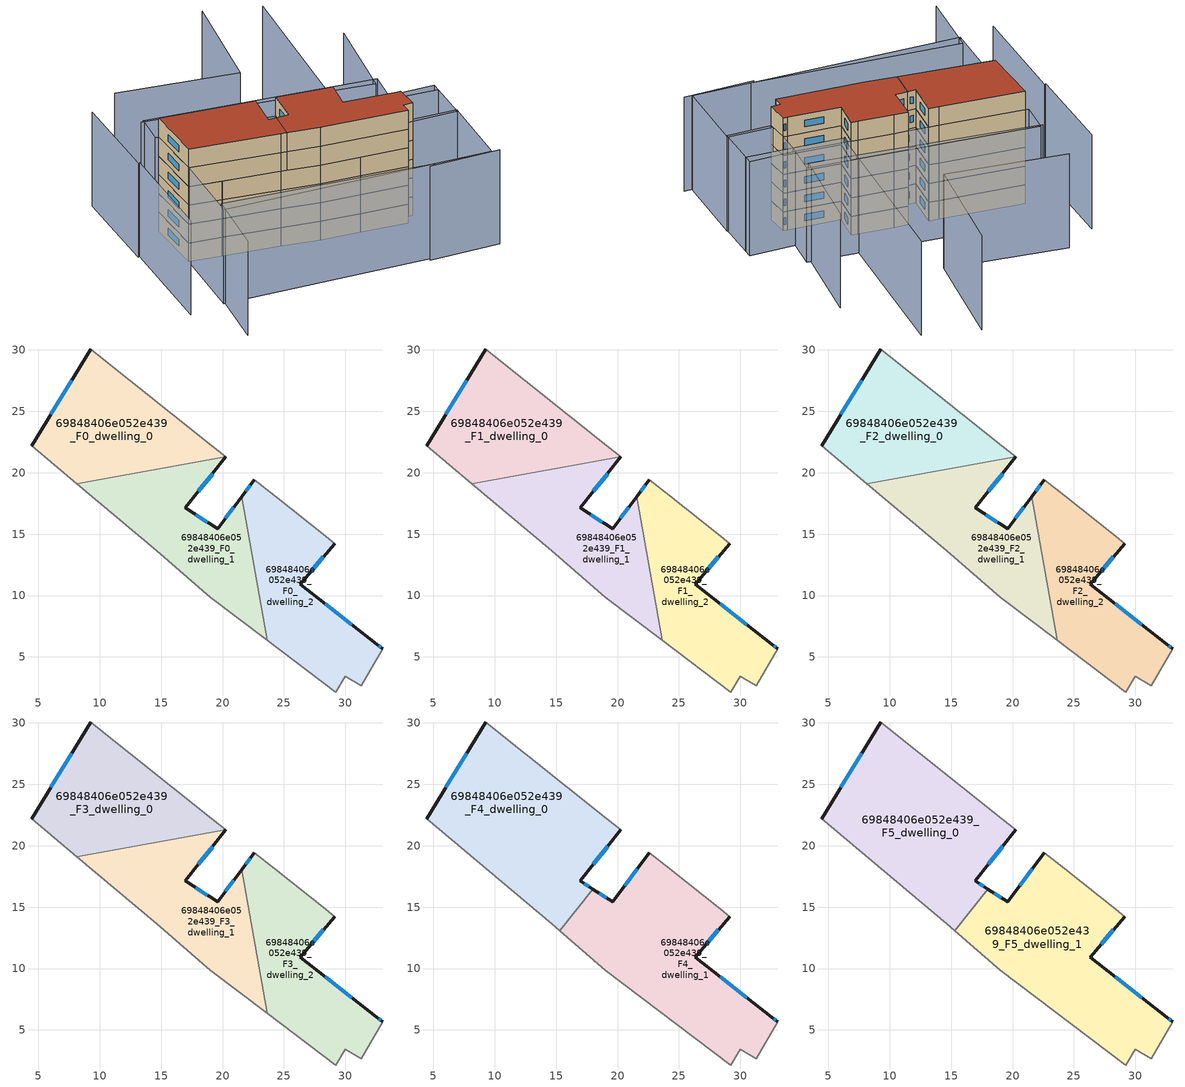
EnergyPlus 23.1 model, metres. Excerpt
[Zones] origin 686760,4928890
69848406e052e439_F0_dwelling_0
 floor ground (EU_floor_Construction): 19.12,22.21 20.27,21.3 20.27,21.29 8.14,19.11 4.45,22.21 9.27,30.08 z0
 wall outside (EU_wall_Construction): 9.27,30.08 4.45,22.21 z0:3
 wall adiabatic (EU_wall_Construction): 20.27,21.29 20.27,21.3 19.12,22.21 9.27,30.08 / 4.45,22.21 8.14,19.11 z0:3
 wall to 69848406e052e439_F0_dwelling_1 (EU_wall_Construction): 8.14,19.1 20.26,21.29 z0:3
 window (EU_Window_Construction): 7.7,27.52 6.02,24.77 z0.98:2.02
69848406e052e439_F0_dwelling_1
 floor ground (EU_floor_Construction): 20.27,21.29 16.95,17.14 19.59,15.44 21.55,18.06 23.66,6.34 18.98,9.87 14.63,13.66 8.14,19.11 z0
 wall outside (EU_wall_Construction): 21.55,18.06 19.59,15.44 16.95,17.14 20.27,21.29 z0:3
 wall adiabatic (EU_wall_Construction): 8.14,19.11 14.63,13.66 18.98,9.87 23.66,6.34 z0:3
 wall to 69848406e052e439_F0_dwelling_2 (EU_wall_Construction): 23.66,6.34 21.55,18.06 z0:3
 window (EU_Window_Construction): 18.03,18.49 19.19,19.94 / 18.73,15.99 17.81,16.58 / 20.91,17.2 20.23,16.29 z0.98:2.02
69848406e052e439_F0_dwelling_2
 floor ground (EU_floor_Construction): 29.12,14.24 26.31,10.91 32.57,6.04 33.05,5.67 31.31,2.66 30,3.43 29.22,2.15 23.66,6.34 21.55,18.06 22.58,19.45 24.23,18.14 28.38,14.82 z0
 wall outside (EU_wall_Construction): 33.05,5.67 32.57,6.04 26.31,10.91 29.12,14.24 / 22.58,19.45 21.55,18.06 z0:3
 wall adiabatic (EU_wall_Construction): 29.12,14.24 28.38,14.82 24.23,18.14 22.58,19.45 / 23.66,6.34 29.22,2.15 30,3.43 31.31,2.66 33.05,5.67 z0:3
 window (EU_Window_Construction): 27.22,11.99 28.21,13.15 / 30.54,7.62 28.35,9.32 / 32.89,5.79 32.73,5.92 / 22.24,18.99 21.88,18.51 z0.98:2.02
69848406e052e439_F1_dwelling_0
 floor to 69848406e052e439_F0_dwelling_0 (EU_floor_Construction): 19.12,22.21 20.27,21.3 20.26,21.29 8.14,19.11 4.45,22.21 9.27,30.08 z3
 wall outside (EU_wall_Construction): 9.27,30.08 4.45,22.21 z3:6
 wall adiabatic (EU_wall_Construction): 20.27,21.29 20.27,21.3 19.12,22.21 9.27,30.08 / 4.45,22.21 8.14,19.11 z3:6
 wall to 69848406e052e439_F1_dwelling_1 (EU_wall_Construction): 8.14,19.1 20.26,21.29 z3:6
 window (EU_Window_Construction): 7.7,27.52 6.02,24.77 z3.98:5.02
69848406e052e439_F1_dwelling_1
 floor to 69848406e052e439_F0_dwelling_1 (EU_floor_Construction): 20.26,21.29 16.95,17.14 19.59,15.44 21.54,18.06 23.65,6.34 18.98,9.87 14.63,13.66 8.14,19.11 z3
 wall outside (EU_wall_Construction): 21.55,18.06 19.59,15.44 16.95,17.14 20.27,21.29 z3:6
 wall adiabatic (EU_wall_Construction): 8.14,19.11 14.63,13.66 18.98,9.87 23.66,6.34 z3:6
 wall to 69848406e052e439_F1_dwelling_2 (EU_wall_Construction): 23.66,6.34 21.55,18.06 z3:6
 window (EU_Window_Construction): 18.03,18.49 19.19,19.94 / 18.73,15.99 17.81,16.58 / 20.91,17.2 20.23,16.29 z3.98:5.02
69848406e052e439_F1_dwelling_2
 floor to 69848406e052e439_F0_dwelling_2 (EU_floor_Construction): 29.12,14.24 26.31,10.91 32.57,6.04 33.05,5.67 31.31,2.66 30,3.43 29.22,2.15 23.65,6.34 21.54,18.06 22.58,19.45 24.23,18.14 28.38,14.82 z3
 wall outside (EU_wall_Construction): 33.05,5.67 32.57,6.04 26.31,10.91 29.12,14.24 / 22.58,19.45 21.55,18.06 z3:6
 wall adiabatic (EU_wall_Construction): 29.12,14.24 28.38,14.82 24.23,18.14 22.58,19.45 / 23.66,6.34 29.22,2.15 30,3.43 31.31,2.66 33.05,5.67 z3:6
 window (EU_Window_Construction): 27.22,11.99 28.21,13.15 / 30.54,7.62 28.35,9.32 / 32.89,5.79 32.73,5.92 / 22.24,18.99 21.88,18.51 z3.98:5.02
69848406e052e439_F2_dwelling_0
 floor to 69848406e052e439_F1_dwelling_0 (EU_floor_Construction): 19.12,22.21 20.27,21.3 20.26,21.29 8.14,19.11 4.45,22.21 9.27,30.08 z6
 wall outside (EU_wall_Construction): 9.27,30.08 4.45,22.21 z6:9
 wall adiabatic (EU_wall_Construction): 20.27,21.29 20.27,21.3 19.12,22.21 9.27,30.08 / 4.45,22.21 8.14,19.11 z6:9
 wall to 69848406e052e439_F2_dwelling_1 (EU_wall_Construction): 8.14,19.1 20.26,21.29 z6:9
 window (EU_Window_Construction): 7.7,27.52 6.02,24.77 z6.98:8.02
69848406e052e439_F2_dwelling_1
 floor to 69848406e052e439_F1_dwelling_1 (EU_floor_Construction): 20.26,21.29 16.95,17.14 19.59,15.44 21.54,18.06 23.65,6.34 18.98,9.87 14.63,13.66 8.14,19.11 z6
 wall outside (EU_wall_Construction): 21.55,18.06 19.59,15.44 16.95,17.14 20.27,21.29 z6:9
 wall adiabatic (EU_wall_Construction): 8.14,19.11 14.63,13.66 18.98,9.87 23.66,6.34 z6:9
 wall to 69848406e052e439_F2_dwelling_2 (EU_wall_Construction): 23.66,6.34 21.55,18.06 z6:9
 window (EU_Window_Construction): 18.03,18.49 19.19,19.94 / 18.73,15.99 17.81,16.58 / 20.91,17.2 20.23,16.29 z6.98:8.02
69848406e052e439_F2_dwelling_2
 floor to 69848406e052e439_F1_dwelling_2 (EU_floor_Construction): 29.12,14.24 26.31,10.91 32.57,6.04 33.05,5.67 31.31,2.66 30,3.43 29.22,2.15 23.65,6.34 21.54,18.06 22.58,19.45 24.23,18.14 28.38,14.82 z6
 wall outside (EU_wall_Construction): 33.05,5.67 32.57,6.04 26.31,10.91 29.12,14.24 / 22.58,19.45 21.55,18.06 z6:9
 wall adiabatic (EU_wall_Construction): 29.12,14.24 28.38,14.82 24.23,18.14 22.58,19.45 / 23.66,6.34 29.22,2.15 30,3.43 31.31,2.66 33.05,5.67 z6:9
 window (EU_Window_Construction): 27.22,11.99 28.21,13.15 / 30.54,7.62 28.35,9.32 / 32.89,5.79 32.73,5.92 / 22.24,18.99 21.88,18.51 z6.98:8.02
69848406e052e439_F3_dwelling_0
 floor to 69848406e052e439_F2_dwelling_0 (EU_floor_Construction): 19.12,22.21 20.27,21.3 20.26,21.29 8.14,19.11 4.45,22.21 9.27,30.08 z9
 wall outside (EU_wall_Construction): 9.27,30.08 4.45,22.21 z9:12
 wall adiabatic (EU_wall_Construction): 20.27,21.29 20.27,21.3 19.12,22.21 9.27,30.08 / 4.45,22.21 8.14,19.11 z9:12
 wall to 69848406e052e439_F3_dwelling_1 (EU_wall_Construction): 8.14,19.1 20.26,21.29 z9:12
 window (EU_Window_Construction): 7.7,27.52 6.02,24.77 z9.98:11.02
69848406e052e439_F3_dwelling_1
 floor to 69848406e052e439_F2_dwelling_1 (EU_floor_Construction): 20.26,21.29 16.95,17.14 19.59,15.44 21.54,18.06 23.65,6.34 18.98,9.87 14.63,13.66 8.14,19.11 z9
 wall outside (EU_wall_Construction): 21.55,18.06 19.59,15.44 16.95,17.14 20.27,21.29 z9:12
 wall adiabatic (EU_wall_Construction): 8.14,19.11 14.63,13.66 18.98,9.87 23.66,6.34 z9:12
 wall to 69848406e052e439_F3_dwelling_2 (EU_wall_Construction): 23.66,6.34 21.55,18.06 z9:12
 window (EU_Window_Construction): 18.03,18.49 19.19,19.94 / 18.73,15.99 17.81,16.58 / 20.91,17.2 20.23,16.29 z9.98:11.02
69848406e052e439_F3_dwelling_2
 floor to 69848406e052e439_F2_dwelling_2 (EU_floor_Construction): 29.12,14.24 26.31,10.91 32.57,6.04 33.05,5.67 31.31,2.66 30,3.43 29.22,2.15 23.65,6.34 21.54,18.06 22.58,19.45 24.23,18.14 28.38,14.82 z9
 wall outside (EU_wall_Construction): 33.05,5.67 32.57,6.04 26.31,10.91 29.12,14.24 / 22.58,19.45 21.55,18.06 z9:12
 wall adiabatic (EU_wall_Construction): 29.12,14.24 28.38,14.82 24.23,18.14 22.58,19.45 / 23.66,6.34 29.22,2.15 30,3.43 31.31,2.66 33.05,5.67 z9:12
 window (EU_Window_Construction): 27.22,11.99 28.21,13.15 / 30.54,7.62 28.35,9.32 / 32.89,5.79 32.73,5.92 / 22.24,18.99 21.88,18.51 z9.98:11.02
69848406e052e439_F4_dwelling_0
 floor to 69848406e052e439_F3_dwelling_0 (EU_floor_Construction): 19.12,22.21 20.27,21.3 20.26,21.29 8.14,19.11 4.45,22.21 9.27,30.08 z12
 floor to 69848406e052e439_F3_dwelling_1 (EU_floor_Construction): 20.26,21.29 16.95,17.14 17.99,16.46 15.29,13.08 14.63,13.66 8.14,19.11 z12
 wall outside (EU_wall_Construction): 17.99,16.46 16.95,17.14 20.27,21.3 / 9.27,30.08 4.45,22.21 z12:15
 wall adiabatic (EU_wall_Construction): 20.27,21.3 19.12,22.21 9.27,30.08 / 4.45,22.21 14.63,13.66 15.29,13.08 z12:15
 wall to 69848406e052e439_F4_dwelling_1 (EU_wall_Construction): 15.29,13.08 17.99,16.46 z12:15
 window (EU_Window_Construction): 18.03,18.49 19.19,19.94 / 17.65,16.68 17.29,16.92 / 7.7,27.52 6.02,24.77 z12.98:14.02
69848406e052e439_F4_dwelling_1
 floor to 69848406e052e439_F3_dwelling_1 (EU_floor_Construction): 21.54,18.06 23.65,6.34 18.98,9.87 15.29,13.08 17.99,16.46 19.59,15.44 z12
 floor to 69848406e052e439_F3_dwelling_2 (EU_floor_Construction): 29.12,14.24 26.31,10.91 32.57,6.04 33.05,5.67 31.31,2.66 30,3.43 29.22,2.15 23.65,6.34 21.54,18.06 22.58,19.45 24.23,18.14 28.38,14.82 z12
 wall outside (EU_wall_Construction): 22.58,19.45 19.59,15.44 17.99,16.46 / 33.05,5.67 32.57,6.04 26.31,10.91 29.12,14.24 z12:15
 wall adiabatic (EU_wall_Construction): 29.12,14.24 28.38,14.82 24.23,18.14 22.58,19.45 / 15.29,13.08 18.98,9.87 29.22,2.15 30,3.43 31.31,2.66 33.05,5.67 z12:15
 window (EU_Window_Construction): 19.07,15.77 18.51,16.13 / 21.61,18.14 20.56,16.74 / 27.22,11.99 28.21,13.15 / 30.54,7.62 28.35,9.32 / 32.89,5.79 32.73,5.92 z12.98:14.02
69848406e052e439_F5_dwelling_0
 floor to 69848406e052e439_F4_dwelling_0 (EU_floor_Construction): 19.12,22.21 20.27,21.3 16.95,17.14 17.99,16.46 15.29,13.08 14.63,13.66 4.45,22.21 9.27,30.08 z15
 wall outside (EU_wall_Construction): 17.99,16.46 16.95,17.14 20.27,21.3 / 9.27,30.08 4.45,22.21 z15:18
 wall adiabatic (EU_wall_Construction): 20.27,21.3 19.12,22.21 9.27,30.08 / 4.45,22.21 14.63,13.66 15.29,13.08 z15:18
 wall to 69848406e052e439_F5_dwelling_1 (EU_wall_Construction): 15.29,13.08 17.99,16.46 z15:18
 window (EU_Window_Construction): 18.03,18.49 19.19,19.94 / 17.65,16.68 17.29,16.92 / 7.7,27.52 6.02,24.77 z15.98:17.02
 roof outside (EU_roof_Construction): 17.99,16.46 16.95,17.14 20.27,21.3 19.12,22.21 9.27,30.08 4.45,22.21 14.63,13.66 15.29,13.08 z18
69848406e052e439_F5_dwelling_1
 floor to 69848406e052e439_F4_dwelling_1 (EU_floor_Construction): 29.12,14.24 26.31,10.91 32.57,6.04 33.05,5.67 31.31,2.66 30,3.43 29.22,2.15 18.98,9.87 15.29,13.08 17.99,16.46 19.59,15.44 22.58,19.45 24.23,18.14 28.38,14.82 z15
 wall outside (EU_wall_Construction): 22.58,19.45 19.59,15.44 17.99,16.46 / 33.05,5.67 32.57,6.04 26.31,10.91 29.12,14.24 z15:18
 wall adiabatic (EU_wall_Construction): 29.12,14.24 28.38,14.82 24.23,18.14 22.58,19.45 / 15.29,13.08 18.98,9.87 29.22,2.15 30,3.43 31.31,2.66 33.05,5.67 z15:18
 window (EU_Window_Construction): 19.07,15.77 18.51,16.13 / 21.61,18.14 20.56,16.74 / 27.22,11.99 28.21,13.15 / 30.54,7.62 28.35,9.32 / 32.89,5.79 32.73,5.92 z15.98:17.02
 roof outside (EU_roof_Construction): 31.31,2.66 33.05,5.67 32.57,6.04 26.31,10.91 29.12,14.24 28.38,14.82 24.23,18.14 22.58,19.45 19.59,15.44 17.99,16.46 15.29,13.08 18.98,9.87 29.22,2.15 30,3.43 z18
shading: 22.36,-5.72 31.16,-11.51 / -8,4.91 -1.45,13.32 / -1.45,13.32 23.24,-5.92 / 40.41,4.25 28.98,12.84 / 28.98,12.84 46.84,36.59 / 46.49,23.31 37.27,12.38 / 37.27,12.38 11.38,34.21 / 2.06,28.62 -7.46,14.47 / 10.13,41.38 1.83,28.72 / 41.23,42.9 29.9,29.7 / 29.9,29.7 16.18,41.48 / 41.16,5.36 36.87,-1.05 / 36.87,-1.05 31.13,2.79 / 31.13,2.79 35.41,9.2 / 35.41,9.2 41.16,5.36 / 4.45,22.21 37.2,-0.76 / 37.2,-0.76 30.18,-10.77 / 30.18,-10.77 -2.57,12.2 / -2.57,12.2 4.45,22.21 / 35.5,9.13 8.88,30.38 / 8.88,30.38 11.9,34.17 / 11.9,34.17 38.52,12.92 / 38.52,12.92 35.5,9.13 z0:15
[Building]
EU S2 Campaign: North Axis=0; Terrain=City; Solar Distribution=FullExterior
[Site:Location]
Bologna: Latitude=44.5; Longitude=11.25; Time Zone=1; Elevation=37
[SizingPeriod:WeatherFileDays]
AnnualSizingPeriod: Begin Month=1; Begin Day of Month=1; End Month=12; End Day of Month=31; Day of Week for Start Day=Monday; Use Weather File Daylight Saving Period=No; Use Weather File Rain and Snow Indicators=No
[MATERIAL]
EU_InternalMass_Material: Roughness=MediumRough; Thickness=0.1; Conductivity=1; Density=1800; Specific Heat=900; Thermal Absorptance=0.9; Solar Absorptance=0.7; Visible Absorptance=0.7
[MATERIAL:NOMASS] Roughness=MediumRough; Thermal Absorptance=0.9; Solar Absorptance=0.7; Visible Absorptance=0.7
Name | Thermal Resistance
EU_wall_NoMass | 0.905828
EU_roof_NoMass | 0.37593
EU_floor_NoMass | 0.67114
[WINDOWMATERIAL:SIMPLEGLAZINGSYSTEM]
EU_Window_SimpleGlazing: UFactor=4.52486; Solar Heat Gain Coefficient=0.85; Visible Transmittance=0.85
[CONSTRUCTION]
EU_wall_Construction: EU_wall_NoMass
EU_roof_Construction: EU_roof_NoMass
EU_floor_Construction: EU_floor_NoMass
EU_InternalMass_Construction: EU_InternalMass_Material
EU_Window_Construction: EU_Window_SimpleGlazing
[ZONE] Type=1; Multiplier=1; Ceiling Height=autocalculate; Floor Area=autocalculate; Part of Total Floor Area=Yes
Name | Volume
69848406e052e439_F0_dwelling_0; 69848406e052e439_F1_dwelling_0; 69848406e052e439_F2_dwelling_0; 69848406e052e439_F3_dwelling_0 | 261.877
69848406e052e439_F4_dwelling_0 | 392.821
69848406e052e439_F5_dwelling_0 | 392.82
69848406e052e439_F0_dwelling_1; 69848406e052e439_F1_dwelling_2; 69848406e052e439_F2_dwelling_2; 69848406e052e439_F3_dwelling_2 | 261.883
69848406e052e439_F1_dwelling_1; 69848406e052e439_F2_dwelling_1; 69848406e052e439_F3_dwelling_1 | 261.886
69848406e052e439_F4_dwelling_1 | 392.812
69848406e052e439_F5_dwelling_1 | 392.815
69848406e052e439_F0_dwelling_2 | 261.884
[INTERNALMASS] Construction=EU_InternalMass_Construction
Name | Zone or ZoneList | Surface Area
69848406e052e439_F0_dwelling_0_EU_InternalMass | 69848406e052e439_F0_dwelling_0 | 87.293
69848406e052e439_F0_dwelling_1_EU_InternalMass | 69848406e052e439_F0_dwelling_1 | 87.2932
69848406e052e439_F0_dwelling_2_EU_InternalMass | 69848406e052e439_F0_dwelling_2 | 87.2949
69848406e052e439_F1_dwelling_0_EU_InternalMass | 69848406e052e439_F1_dwelling_0 | 87.293
69848406e052e439_F1_dwelling_1_EU_InternalMass | 69848406e052e439_F1_dwelling_1 | 87.2932
69848406e052e439_F1_dwelling_2_EU_InternalMass | 69848406e052e439_F1_dwelling_2 | 87.2949
69848406e052e439_F2_dwelling_0_EU_InternalMass | 69848406e052e439_F2_dwelling_0 | 87.293
69848406e052e439_F2_dwelling_1_EU_InternalMass | 69848406e052e439_F2_dwelling_1 | 87.2932
69848406e052e439_F2_dwelling_2_EU_InternalMass | 69848406e052e439_F2_dwelling_2 | 87.2949
69848406e052e439_F3_dwelling_0_EU_InternalMass | 69848406e052e439_F3_dwelling_0 | 87.293
69848406e052e439_F3_dwelling_1_EU_InternalMass | 69848406e052e439_F3_dwelling_1 | 87.2932
69848406e052e439_F3_dwelling_2_EU_InternalMass | 69848406e052e439_F3_dwelling_2 | 87.2949
69848406e052e439_F4_dwelling_0_EU_InternalMass | 69848406e052e439_F4_dwelling_0 | 130.94
69848406e052e439_F4_dwelling_1_EU_InternalMass | 69848406e052e439_F4_dwelling_1 | 130.939
69848406e052e439_F5_dwelling_0_EU_InternalMass | 69848406e052e439_F5_dwelling_0 | 130.94
69848406e052e439_F5_dwelling_1_EU_InternalMass | 69848406e052e439_F5_dwelling_1 | 130.939
[OTHEREQUIPMENT] Fuel Type=Electricity; Design Level Calculation Method=Watts/Area; Power per Zone Floor Area=1; Fraction Latent=0; Fraction Radiant=0; Fraction Lost=0; Carbon Dioxide Generation Rate=0; EndUse Subcategory=EU_Step8_InternalGains
Name | Zone or ZoneList or Space or SpaceList | Schedule
EU_Step8_InternalGain_69848406e052e439_F0_dwelling_0_f000 | 69848406e052e439_F0_dwelling_0 | EU_Step8_GainSchedule_69848406e052e439_F0_dwelling_0_f000
EU_Step8_InternalGain_69848406e052e439_F0_dwelling_1_f000 | 69848406e052e439_F0_dwelling_1 | EU_Step8_GainSchedule_69848406e052e439_F0_dwelling_1_f000
EU_Step8_InternalGain_69848406e052e439_F0_dwelling_2_f000 | 69848406e052e439_F0_dwelling_2 | EU_Step8_GainSchedule_69848406e052e439_F0_dwelling_2_f000
EU_Step8_InternalGain_69848406e052e439_F1_dwelling_0_f000 | 69848406e052e439_F1_dwelling_0 | EU_Step8_GainSchedule_69848406e052e439_F1_dwelling_0_f000
EU_Step8_InternalGain_69848406e052e439_F1_dwelling_1_f000 | 69848406e052e439_F1_dwelling_1 | EU_Step8_GainSchedule_69848406e052e439_F1_dwelling_1_f000
EU_Step8_InternalGain_69848406e052e439_F1_dwelling_2_f000 | 69848406e052e439_F1_dwelling_2 | EU_Step8_GainSchedule_69848406e052e439_F1_dwelling_2_f000
EU_Step8_InternalGain_69848406e052e439_F2_dwelling_0_f000 | 69848406e052e439_F2_dwelling_0 | EU_Step8_GainSchedule_69848406e052e439_F2_dwelling_0_f000
EU_Step8_InternalGain_69848406e052e439_F2_dwelling_1_f000 | 69848406e052e439_F2_dwelling_1 | EU_Step8_GainSchedule_69848406e052e439_F2_dwelling_1_f000
EU_Step8_InternalGain_69848406e052e439_F2_dwelling_2_f000 | 69848406e052e439_F2_dwelling_2 | EU_Step8_GainSchedule_69848406e052e439_F2_dwelling_2_f000
EU_Step8_InternalGain_69848406e052e439_F3_dwelling_0_f000 | 69848406e052e439_F3_dwelling_0 | EU_Step8_GainSchedule_69848406e052e439_F3_dwelling_0_f000
EU_Step8_InternalGain_69848406e052e439_F3_dwelling_1_f000 | 69848406e052e439_F3_dwelling_1 | EU_Step8_GainSchedule_69848406e052e439_F3_dwelling_1_f000
EU_Step8_InternalGain_69848406e052e439_F3_dwelling_2_f000 | 69848406e052e439_F3_dwelling_2 | EU_Step8_GainSchedule_69848406e052e439_F3_dwelling_2_f000
EU_Step8_InternalGain_69848406e052e439_F4_dwelling_0_f000 | 69848406e052e439_F4_dwelling_0 | EU_Step8_GainSchedule_69848406e052e439_F4_dwelling_0_f000
EU_Step8_InternalGain_69848406e052e439_F4_dwelling_1_f000 | 69848406e052e439_F4_dwelling_1 | EU_Step8_GainSchedule_69848406e052e439_F4_dwelling_1_f000
EU_Step8_InternalGain_69848406e052e439_F5_dwelling_0_f000 | 69848406e052e439_F5_dwelling_0 | EU_Step8_GainSchedule_69848406e052e439_F5_dwelling_0_f000
EU_Step8_InternalGain_69848406e052e439_F5_dwelling_1_f000 | 69848406e052e439_F5_dwelling_1 | EU_Step8_GainSchedule_69848406e052e439_F5_dwelling_1_f000
[ZONEVENTILATION:DESIGNFLOWRATE] Schedule=EU_AlwaysOn; Design Flow Rate Calculation Method=AirChanges/Hour; Air Changes per Hour=0.73129; Ventilation Type=Natural; Fan Pressure Rise=0; Fan Total Efficiency=1; Constant Term Coefficient=1; Temperature Term Coefficient=0; Velocity Term Coefficient=0; Velocity Squared Term Coefficient=0; Minimum Indoor Temperature=-100; Maximum Indoor Temperature=100; Delta Temperature=-100; Minimum Outdoor Temperature=-100; Maximum Outdoor Temperature=100; Maximum Wind Speed=40
Name | Zone or ZoneList or Space or SpaceList
EU_ConstantAir_69848406e052e439_F0_dwelling_0 | 69848406e052e439_F0_dwelling_0
EU_ConstantAir_69848406e052e439_F0_dwelling_1 | 69848406e052e439_F0_dwelling_1
EU_ConstantAir_69848406e052e439_F0_dwelling_2 | 69848406e052e439_F0_dwelling_2
EU_ConstantAir_69848406e052e439_F1_dwelling_0 | 69848406e052e439_F1_dwelling_0
EU_ConstantAir_69848406e052e439_F1_dwelling_1 | 69848406e052e439_F1_dwelling_1
EU_ConstantAir_69848406e052e439_F1_dwelling_2 | 69848406e052e439_F1_dwelling_2
EU_ConstantAir_69848406e052e439_F2_dwelling_0 | 69848406e052e439_F2_dwelling_0
EU_ConstantAir_69848406e052e439_F2_dwelling_1 | 69848406e052e439_F2_dwelling_1
EU_ConstantAir_69848406e052e439_F2_dwelling_2 | 69848406e052e439_F2_dwelling_2
EU_ConstantAir_69848406e052e439_F3_dwelling_0 | 69848406e052e439_F3_dwelling_0
EU_ConstantAir_69848406e052e439_F3_dwelling_1 | 69848406e052e439_F3_dwelling_1
EU_ConstantAir_69848406e052e439_F3_dwelling_2 | 69848406e052e439_F3_dwelling_2
EU_ConstantAir_69848406e052e439_F4_dwelling_0 | 69848406e052e439_F4_dwelling_0
EU_ConstantAir_69848406e052e439_F4_dwelling_1 | 69848406e052e439_F4_dwelling_1
EU_ConstantAir_69848406e052e439_F5_dwelling_0 | 69848406e052e439_F5_dwelling_0
EU_ConstantAir_69848406e052e439_F5_dwelling_1 | 69848406e052e439_F5_dwelling_1
[HVACTEMPLATE:THERMOSTAT] Constant Heating Setpoint=20; Constant Cooling Setpoint=50
EU_HeatOnly_69848406e052e439_F0_dwelling_0; EU_HeatOnly_69848406e052e439_F0_dwelling_1; EU_HeatOnly_69848406e052e439_F0_dwelling_2; EU_HeatOnly_69848406e052e439_F1_dwelling_0; EU_HeatOnly_69848406e052e439_F1_dwelling_1; EU_HeatOnly_69848406e052e439_F1_dwelling_2; EU_HeatOnly_69848406e052e439_F2_dwelling_0; EU_HeatOnly_69848406e052e439_F2_dwelling_1; EU_HeatOnly_69848406e052e439_F2_dwelling_2; EU_HeatOnly_69848406e052e439_F3_dwelling_0; EU_HeatOnly_69848406e052e439_F3_dwelling_1; EU_HeatOnly_69848406e052e439_F3_dwelling_2; EU_HeatOnly_69848406e052e439_F4_dwelling_0; EU_HeatOnly_69848406e052e439_F4_dwelling_1; EU_HeatOnly_69848406e052e439_F5_dwelling_0; EU_HeatOnly_69848406e052e439_F5_dwelling_1
[HVACTEMPLATE:ZONE:IDEALLOADSAIRSYSTEM] System Availability Schedule=EU_AlwaysOn; Maximum Heating Supply Air Temperature=50; Minimum Cooling Supply Air Temperature=13; Maximum Heating Supply Air Humidity Ratio=0.0156; Minimum Cooling Supply Air Humidity Ratio=0.0077; Heating Limit=NoLimit; Cooling Limit=NoLimit; Heating Availability Schedule=EU_AlwaysOn; Cooling Availability Schedule=EU_CoolingOff; Dehumidification Control Type=ConstantSensibleHeatRatio; Cooling Sensible Heat Ratio=0.7; Dehumidification Setpoint=60; Humidification Control Type=None; Humidification Setpoint=30; Outdoor Air Method=None; Outdoor Air Flow Rate per Person=0.00944; Outdoor Air Flow Rate per Zone Floor Area=0; Outdoor Air Flow Rate per Zone=0; Demand Controlled Ventilation Type=None; Outdoor Air Economizer Type=NoEconomizer; Heat Recovery Type=None; Sensible Heat Recovery Effectiveness=0.7; Latent Heat Recovery Effectiveness=0.65
Name | Template Thermostat
69848406e052e439_F0_dwelling_0 | EU_HeatOnly_69848406e052e439_F0_dwelling_0
69848406e052e439_F0_dwelling_1 | EU_HeatOnly_69848406e052e439_F0_dwelling_1
69848406e052e439_F0_dwelling_2 | EU_HeatOnly_69848406e052e439_F0_dwelling_2
69848406e052e439_F1_dwelling_0 | EU_HeatOnly_69848406e052e439_F1_dwelling_0
69848406e052e439_F1_dwelling_1 | EU_HeatOnly_69848406e052e439_F1_dwelling_1
69848406e052e439_F1_dwelling_2 | EU_HeatOnly_69848406e052e439_F1_dwelling_2
69848406e052e439_F2_dwelling_0 | EU_HeatOnly_69848406e052e439_F2_dwelling_0
69848406e052e439_F2_dwelling_1 | EU_HeatOnly_69848406e052e439_F2_dwelling_1
69848406e052e439_F2_dwelling_2 | EU_HeatOnly_69848406e052e439_F2_dwelling_2
69848406e052e439_F3_dwelling_0 | EU_HeatOnly_69848406e052e439_F3_dwelling_0
69848406e052e439_F3_dwelling_1 | EU_HeatOnly_69848406e052e439_F3_dwelling_1
69848406e052e439_F3_dwelling_2 | EU_HeatOnly_69848406e052e439_F3_dwelling_2
69848406e052e439_F4_dwelling_0 | EU_HeatOnly_69848406e052e439_F4_dwelling_0
69848406e052e439_F4_dwelling_1 | EU_HeatOnly_69848406e052e439_F4_dwelling_1
69848406e052e439_F5_dwelling_0 | EU_HeatOnly_69848406e052e439_F5_dwelling_0
69848406e052e439_F5_dwelling_1 | EU_HeatOnly_69848406e052e439_F5_dwelling_1
[SIZING:ZONE] Zone Cooling Design Supply Air Temperature Input Method=SupplyAirTemperature; Zone Cooling Design Supply Air Temperature=13; Zone Heating Design Supply Air Temperature Input Method=SupplyAirTemperature; Zone Heating Design Supply Air Temperature=50; Zone Cooling Design Supply Air Humidity Ratio=0.008; Zone Heating Design Supply Air Humidity Ratio=0.008; Cooling Design Air Flow Method=DesignDay; Cooling Design Air Flow Rate=0; Cooling Minimum Air Flow per Zone Floor Area=0.000762; Cooling Minimum Air Flow=0; Cooling Minimum Air Flow Fraction=0.2; Heating Design Air Flow Method=DesignDay; Heating Design Air Flow Rate=0; Heating Maximum Air Flow per Zone Floor Area=0.002032; Heating Maximum Air Flow=0.141576; Heating Maximum Air Flow Fraction=0.3; Account for Dedicated Outdoor Air System=No; Dedicated Outdoor Air System Control Strategy=NeutralSupplyAir; Dedicated Outdoor Air Low Setpoint Temperature for Design=autosize; Dedicated Outdoor Air High Setpoint Temperature for Design=autosize; Zone Load Sizing Method=Sensible Load Only No Latent Load; Zone Latent Cooling Design Supply Air Humidity Ratio Input Method=HumidityRatioDifference; Zone Cooling Design Supply Air Humidity Ratio Difference=0.005; Zone Latent Heating Design Supply Air Humidity Ratio Input Method=HumidityRatioDifference; Zone Humidification Design Supply Air Humidity Ratio Difference=0.005
69848406e052e439_F0_dwelling_0; 69848406e052e439_F0_dwelling_1; 69848406e052e439_F0_dwelling_2; 69848406e052e439_F1_dwelling_0; 69848406e052e439_F1_dwelling_1; 69848406e052e439_F1_dwelling_2; 69848406e052e439_F2_dwelling_0; 69848406e052e439_F2_dwelling_1; 69848406e052e439_F2_dwelling_2; 69848406e052e439_F3_dwelling_0; 69848406e052e439_F3_dwelling_1; 69848406e052e439_F3_dwelling_2; 69848406e052e439_F4_dwelling_0; 69848406e052e439_F4_dwelling_1; 69848406e052e439_F5_dwelling_0; 69848406e052e439_F5_dwelling_1
[SCHEDULE:CONSTANT]
Name | Hourly Value
EU_AlwaysOn | 1
EU_CoolingOff | 0
[SCHEDULE:FILE] Column Number=1; Rows to Skip at Top=0; Number of Hours of Data=8760; Column Separator=Comma; Interpolate to Timestep=No; Minutes per Item=60; Adjust Schedule for Daylight Savings=Yes
Name | File
EU_Step8_GainSchedule_69848406e052e439_F0_dwelling_0_f000 | ../../schedules/69848406e052e439/69848406e052e439_F0_dwelling_0_f000_gain.csv
EU_Step8_GainSchedule_69848406e052e439_F0_dwelling_1_f000 | ../../schedules/69848406e052e439/69848406e052e439_F0_dwelling_1_f000_gain.csv
EU_Step8_GainSchedule_69848406e052e439_F0_dwelling_2_f000 | ../../schedules/69848406e052e439/69848406e052e439_F0_dwelling_2_f000_gain.csv
EU_Step8_GainSchedule_69848406e052e439_F1_dwelling_0_f000 | ../../schedules/69848406e052e439/69848406e052e439_F1_dwelling_0_f000_gain.csv
EU_Step8_GainSchedule_69848406e052e439_F1_dwelling_1_f000 | ../../schedules/69848406e052e439/69848406e052e439_F1_dwelling_1_f000_gain.csv
EU_Step8_GainSchedule_69848406e052e439_F1_dwelling_2_f000 | ../../schedules/69848406e052e439/69848406e052e439_F1_dwelling_2_f000_gain.csv
EU_Step8_GainSchedule_69848406e052e439_F2_dwelling_0_f000 | ../../schedules/69848406e052e439/69848406e052e439_F2_dwelling_0_f000_gain.csv
EU_Step8_GainSchedule_69848406e052e439_F2_dwelling_1_f000 | ../../schedules/69848406e052e439/69848406e052e439_F2_dwelling_1_f000_gain.csv
EU_Step8_GainSchedule_69848406e052e439_F2_dwelling_2_f000 | ../../schedules/69848406e052e439/69848406e052e439_F2_dwelling_2_f000_gain.csv
EU_Step8_GainSchedule_69848406e052e439_F3_dwelling_0_f000 | ../../schedules/69848406e052e439/69848406e052e439_F3_dwelling_0_f000_gain.csv
EU_Step8_GainSchedule_69848406e052e439_F3_dwelling_1_f000 | ../../schedules/69848406e052e439/69848406e052e439_F3_dwelling_1_f000_gain.csv
EU_Step8_GainSchedule_69848406e052e439_F3_dwelling_2_f000 | ../../schedules/69848406e052e439/69848406e052e439_F3_dwelling_2_f000_gain.csv
EU_Step8_GainSchedule_69848406e052e439_F4_dwelling_0_f000 | ../../schedules/69848406e052e439/69848406e052e439_F4_dwelling_0_f000_gain.csv
EU_Step8_GainSchedule_69848406e052e439_F4_dwelling_1_f000 | ../../schedules/69848406e052e439/69848406e052e439_F4_dwelling_1_f000_gain.csv
EU_Step8_GainSchedule_69848406e052e439_F5_dwelling_0_f000 | ../../schedules/69848406e052e439/69848406e052e439_F5_dwelling_0_f000_gain.csv
EU_Step8_GainSchedule_69848406e052e439_F5_dwelling_1_f000 | ../../schedules/69848406e052e439/69848406e052e439_F5_dwelling_1_f000_gain.csv
